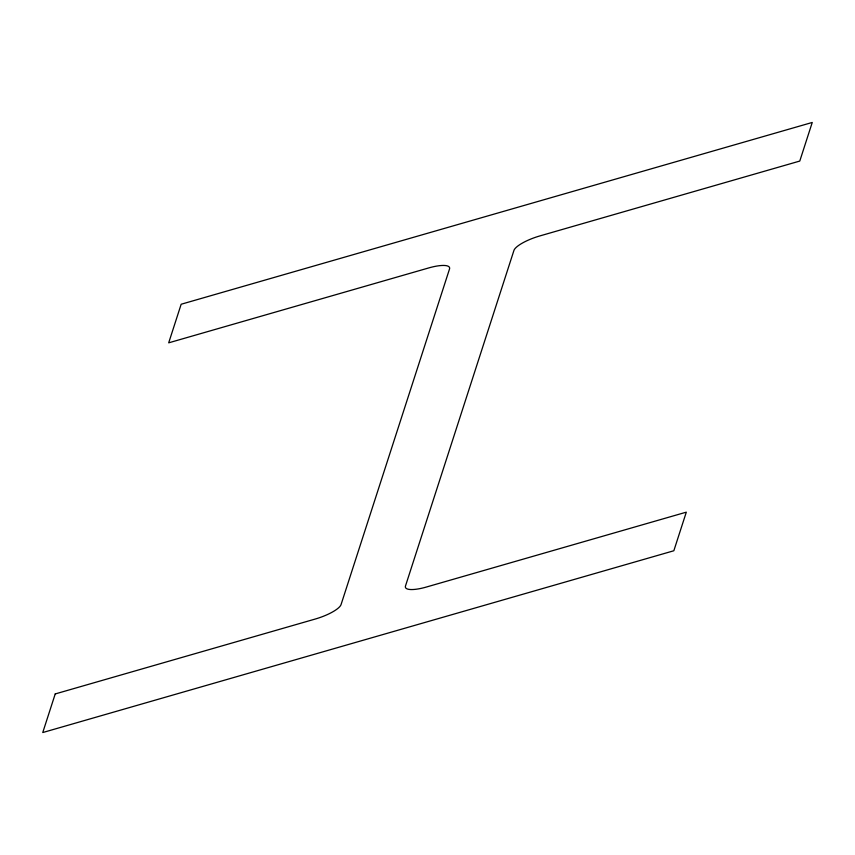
<?xml version="1.0" encoding="UTF-8"?>
<svg xmlns="http://www.w3.org/2000/svg" width="855" height="855" viewBox="0 0 855 855"><rect width="100%" height="100%" fill="white"/><g stroke="black" fill="none" stroke-linecap="round" stroke-linejoin="round"><path stroke-width="1.28" d="M55.222 693.939L42.75 732.543L673.836 550.759L686.308 512.166L426.314 587.054A24.752 6.658 -19.2 0 1 405.484 585.996L513.93 250.451A24.752 6.658 -19.2 0 1 539.783 235.948L799.778 161.061L812.25 122.457L181.164 304.241L168.692 342.834L428.686 267.946A24.752 6.658 -19.2 0 1 449.516 269.004L341.07 604.549A24.752 6.658 -19.2 0 1 315.217 619.052L55.222 693.939"/></g></svg>
